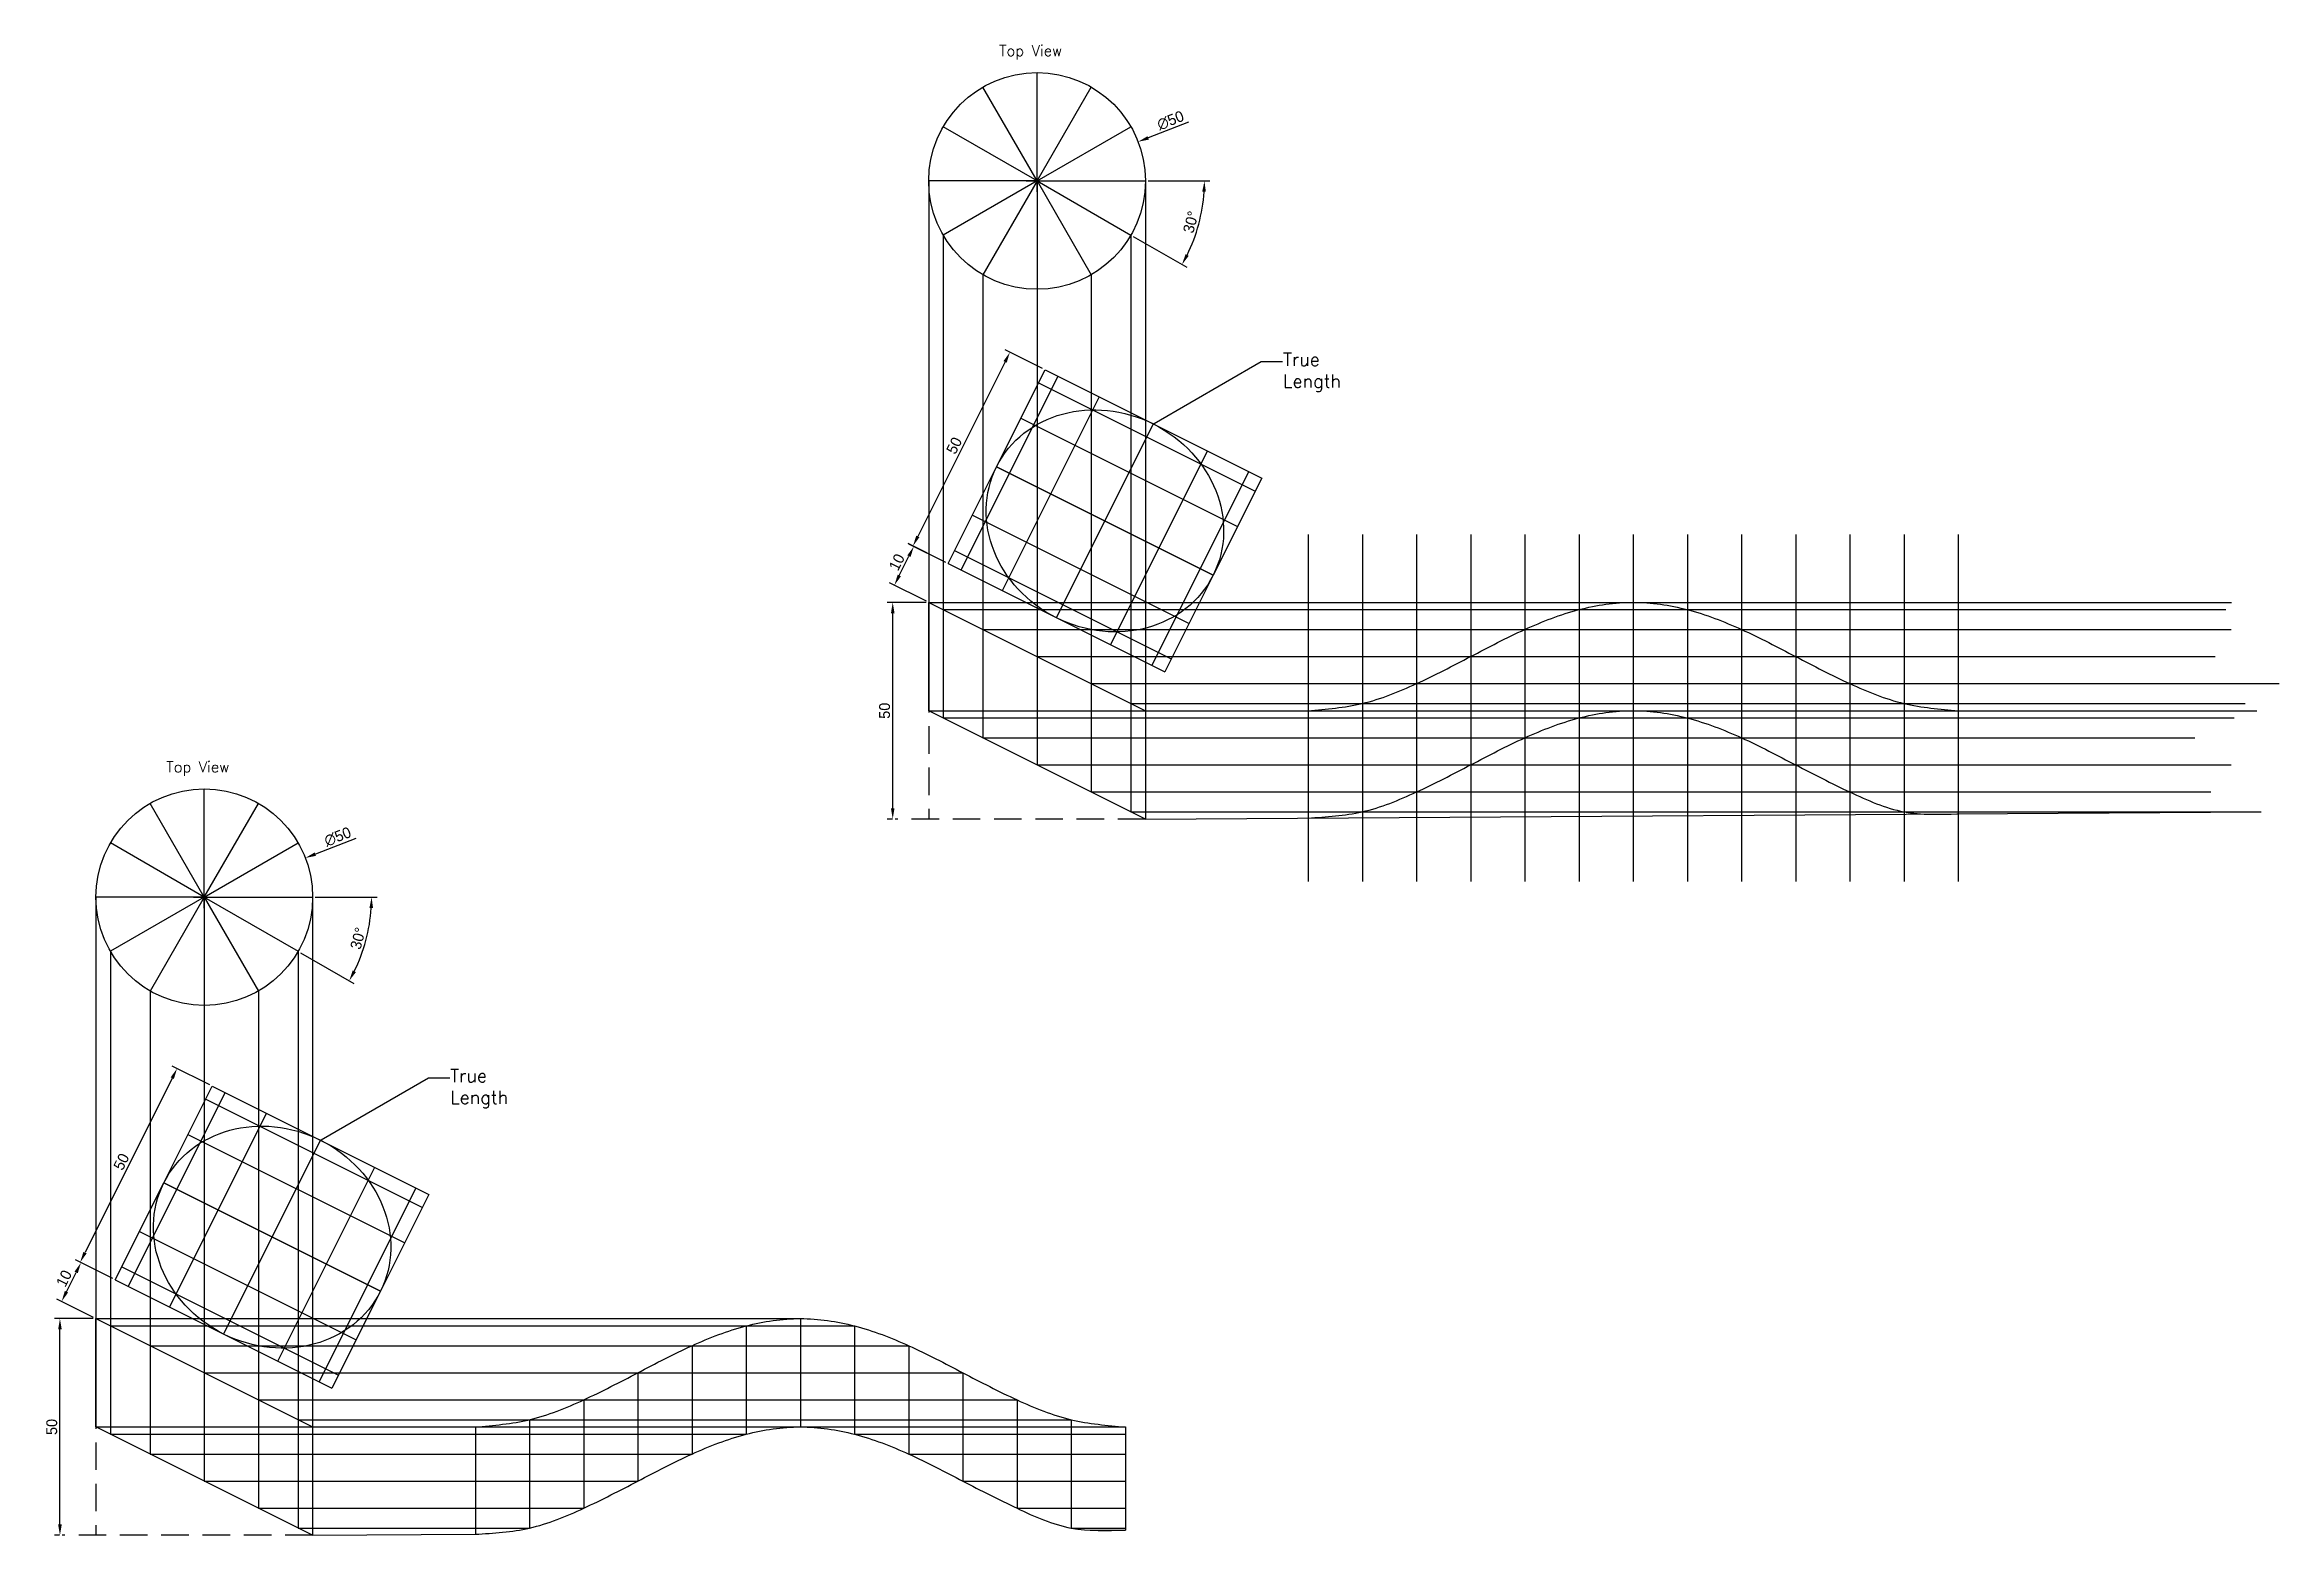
# Model space of a CAD drawing. Header units: millimetres. Extents: x 168 to 684, y 108 to 452.
import ezdxf
from ezdxf import colors
from ezdxf.entities.mleader import LeaderData, LeaderLine
from ezdxf.math import Vec2, Vec3

# ---------------------------------------------------------------- set-up
doc = ezdxf.new("R2010")
doc.units = ezdxf.units.MM
doc.linetypes.add('HIDDEN', pattern=[9.525, 6.35, -3.175])
doc.dimstyles.new('ISO-25', dxfattribs={"dimtxt": 2.5, "dimasz": 2.5, "dimexe": 1.25, "dimexo": 0.625, "dimtad": 1, "dimtxsty": 'Standard', "dimcen": 2.5, "dimadec": 0, "dimazin": 0, "dimtfac": 1, "dimtmove": 0, "dimatfit": 3, "dimfxl": 1, "dimarcsym": 0})

# ---------------------------------------------------------------- blocks, each defined once
blk = doc.blocks.new('*U11')
blk.add_line((-12.5, 0), (12.5, 0))
blk = doc.blocks.new('*U12')
at = {"color": 0, "linetype": 'ByBlock', "lineweight": -2, "transparency": 16777216}
for p, rotation in [((102.26, 245.94), 89.99999999999993), ((96.01, 244.26), 119.9999999999999), ((108.51, 244.26), 59.99999999999994), ((91.44, 239.69), 149.9999999999999), ((113.09, 239.69), 29.99999999999996), ((89.76, 233.44), 180), ((91.44, 227.19), 209.9999999999999), ((96.01, 222.61), 239.9999999999998), ((102.26, 220.94), 269.9999999999998), ((108.51, 222.61), 299.9999999999998), ((113.09, 227.19), 329.9999999999998)]:
    blk.add_blockref('*U11', p, dxfattribs=dict(at, rotation=rotation))
blk.add_blockref('*U11', (114.76, 233.44), dxfattribs=at)
blk = doc.blocks.new('*D16')
at = {"color": 0, "lineweight": -2, "transparency": 16777216}
for p, q in [((230.75, 255.06), (244.99, 255.06)), ((227.32, 242.25), (239.65, 235.13))]:
    blk.add_line(p, q, dxfattribs=at)
blk.add_arc((205.12, 255.06), 38.61, 333.7103, 356.2897, dxfattribs=at)
at = {"color": 0, "transparency": 16777216}
for points in [[(243.24, 252.58), (244.07, 252.55), (243.74, 255.06)], [(240.11, 237.76), (239.37, 238.16), (238.56, 235.76)]]:
    blk.add_solid(points, dxfattribs=at)
at = {"layer": 'Defpoints', "color": 0, "transparency": 16777216}
for p in [(205.12, 255.06), (205.12, 255.06), (230.12, 255.06), (226.77, 242.56), (241.41, 241.86)]:
    blk.add_point(p, dxfattribs=at)
at = {"color": 0, "transparency": 16777216, "insert": (240.61, 245.55), "char_height": 2.5, "attachment_point": 5, "rotation": 75}
blk.add_mtext('30°', dxfattribs=at)
blk = doc.blocks.new('*D17')
at = {"color": 0, "lineweight": -2, "transparency": 16777216}
for p, q in [((240.09, 268.62), (230.76, 265)), ((202.62, 255.06), (207.62, 255.06)), ((205.12, 252.56), (205.12, 257.56))]:
    blk.add_line(p, q, dxfattribs=at)
at = {"color": 0, "transparency": 16777216}
blk.add_solid([(230.61, 265.39), (230.91, 264.61), (228.43, 264.1)], dxfattribs=at)
at = {"layer": 'Defpoints', "color": 0, "transparency": 16777216}
for p in [(228.43, 264.1), (181.81, 246.03)]:
    blk.add_point(p, dxfattribs=at)
at = {"color": 0, "transparency": 16777216, "insert": (235.91, 269.01), "char_height": 2.5, "attachment_point": 5, "rotation": 21.1887}
blk.add_mtext('∅50', dxfattribs=at)
blk = doc.blocks.new('*D13')
at = {"color": 0, "lineweight": -2, "transparency": 16777216}
for p, q in [((197.73, 213.3), (177.61, 173.05)), ((206.4, 211.76), (197.73, 216.09)), ((184.04, 167.04), (175.37, 171.37))]:
    blk.add_line(p, q, dxfattribs=at)
at = {"color": 0, "transparency": 16777216}
for points in [[(197.36, 213.48), (198.1, 213.11), (198.85, 215.53)], [(177.23, 173.23), (177.98, 172.86), (176.49, 170.81)]]:
    blk.add_solid(points, dxfattribs=at)
at = {"layer": 'Defpoints', "color": 0, "transparency": 16777216}
for p in [(206.96, 211.48), (176.49, 170.81), (184.6, 166.76)]:
    blk.add_point(p, dxfattribs=at)
at = {"color": 0, "transparency": 16777216, "insert": (185.99, 194.01), "char_height": 2.5, "attachment_point": 5, "rotation": 63.4349}
blk.add_mtext('50', dxfattribs=at)
blk = doc.blocks.new('*D14')
at = {"color": 0, "lineweight": -2, "transparency": 16777216}
for p, q in [((184.04, 167.04), (175.56, 171.28)), ((173.32, 164.01), (175.56, 168.48)), ((179.56, 158.09), (171.08, 162.33))]:
    blk.add_line(p, q, dxfattribs=at)
at = {"color": 0, "transparency": 16777216}
for points in [[(175.18, 168.67), (175.93, 168.29), (176.67, 170.72)], [(172.95, 164.2), (173.69, 163.82), (172.2, 161.77)]]:
    blk.add_solid(points, dxfattribs=at)
at = {"layer": 'Defpoints', "color": 0, "transparency": 16777216}
for p in [(176.67, 170.72), (184.6, 166.76), (180.12, 157.81)]:
    blk.add_point(p, dxfattribs=at)
at = {"color": 0, "transparency": 16777216, "insert": (172.76, 167.08), "char_height": 2.5, "attachment_point": 5, "rotation": 63.4349}
blk.add_mtext('10', dxfattribs=at)
blk = doc.blocks.new('*D15')
at = {"color": 0, "lineweight": -2, "transparency": 16777216}
for p, q in [((179.5, 157.81), (170.56, 157.81)), ((171.81, 110.31), (171.81, 155.31)), ((171.73, 107.81), (170.56, 107.81))]:
    blk.add_line(p, q, dxfattribs=at)
at = {"color": 0, "transparency": 16777216}
for points in [[(171.4, 155.31), (172.23, 155.31), (171.81, 157.81)], [(171.4, 110.31), (172.23, 110.31), (171.81, 107.81)]]:
    blk.add_solid(points, dxfattribs=at)
at = {"layer": 'Defpoints', "color": 0, "transparency": 16777216}
for p in [(171.81, 157.81), (180.12, 157.81), (172.35, 107.81)]:
    blk.add_point(p, dxfattribs=at)
at = {"color": 0, "transparency": 16777216, "insert": (169.94, 132.81), "char_height": 2.5, "attachment_point": 5, "rotation": 90}
blk.add_mtext('50', dxfattribs=at)
blk = doc.blocks.new('*U29')
blk.add_line((-12.5, 0), (12.5, 0))
blk = doc.blocks.new('*U31')
at = {"color": 0, "linetype": 'ByBlock', "lineweight": -2, "transparency": 16777216}
for p, rotation in [((102.26, 245.94), 89.99999999999993), ((96.01, 244.26), 119.9999999999999), ((108.51, 244.26), 59.99999999999994), ((91.44, 239.69), 149.9999999999999), ((113.09, 239.69), 29.99999999999996), ((89.76, 233.44), 180), ((91.44, 227.19), 209.9999999999999), ((96.01, 222.61), 239.9999999999998), ((102.26, 220.94), 269.9999999999998), ((108.51, 222.61), 299.9999999999998), ((113.09, 227.19), 329.9999999999998)]:
    blk.add_blockref('*U29', p, dxfattribs=dict(at, rotation=rotation))
blk.add_blockref('*U29', (114.76, 233.44), dxfattribs=at)
blk = doc.blocks.new('*D34')
at = {"color": 0, "lineweight": -2, "transparency": 16777216}
for p, q in [((422.93, 420.33), (437.17, 420.33)), ((419.5, 407.52), (431.83, 400.4))]:
    blk.add_line(p, q, dxfattribs=at)
blk.add_arc((397.31, 420.33), 38.61, 333.7103, 356.2897, dxfattribs=at)
at = {"color": 0, "transparency": 16777216}
for points in [[(435.42, 417.85), (436.25, 417.82), (435.92, 420.33)], [(432.29, 403.04), (431.56, 403.43), (430.74, 401.03)]]:
    blk.add_solid(points, dxfattribs=at)
at = {"layer": 'Defpoints', "color": 0, "transparency": 16777216}
for p in [(397.31, 420.33), (397.31, 420.33), (422.31, 420.33), (418.96, 407.83), (433.59, 407.13)]:
    blk.add_point(p, dxfattribs=at)
at = {"color": 0, "transparency": 16777216, "insert": (432.79, 410.83), "char_height": 2.5, "attachment_point": 5, "rotation": 75}
blk.add_mtext('30°', dxfattribs=at)
blk = doc.blocks.new('*D35')
at = {"color": 0, "lineweight": -2, "transparency": 16777216}
for p, q in [((432.27, 433.89), (422.95, 430.27)), ((394.81, 420.33), (399.81, 420.33)), ((397.31, 417.83), (397.31, 422.83))]:
    blk.add_line(p, q, dxfattribs=at)
at = {"color": 0, "transparency": 16777216}
blk.add_solid([(422.8, 430.66), (423.1, 429.88), (420.62, 429.37)], dxfattribs=at)
at = {"layer": 'Defpoints', "color": 0, "transparency": 16777216}
for p in [(420.62, 429.37), (374, 411.3)]:
    blk.add_point(p, dxfattribs=at)
at = {"color": 0, "transparency": 16777216, "insert": (428.1, 434.28), "char_height": 2.5, "attachment_point": 5, "rotation": 21.1887}
blk.add_mtext('∅50', dxfattribs=at)
blk = doc.blocks.new('*D36')
at = {"color": 0, "lineweight": -2, "transparency": 16777216}
for p, q in [((389.91, 378.57), (369.79, 338.32)), ((398.58, 377.03), (389.91, 381.36)), ((376.22, 332.31), (367.55, 336.64))]:
    blk.add_line(p, q, dxfattribs=at)
at = {"color": 0, "transparency": 16777216}
for points in [[(389.54, 378.75), (390.29, 378.38), (391.03, 380.8)], [(369.42, 338.5), (370.16, 338.13), (368.67, 336.08)]]:
    blk.add_solid(points, dxfattribs=at)
at = {"layer": 'Defpoints', "color": 0, "transparency": 16777216}
for p in [(399.14, 376.75), (368.67, 336.08), (376.78, 332.03)]:
    blk.add_point(p, dxfattribs=at)
at = {"color": 0, "transparency": 16777216, "insert": (378.17, 359.28), "char_height": 2.5, "attachment_point": 5, "rotation": 63.4349}
blk.add_mtext('50', dxfattribs=at)
blk = doc.blocks.new('*D37')
at = {"color": 0, "lineweight": -2, "transparency": 16777216}
for p, q in [((376.22, 332.31), (367.74, 336.55)), ((365.5, 329.28), (367.74, 333.75)), ((371.75, 323.36), (363.27, 327.6))]:
    blk.add_line(p, q, dxfattribs=at)
at = {"color": 0, "transparency": 16777216}
for points in [[(367.37, 333.94), (368.11, 333.57), (368.86, 335.99)], [(365.13, 329.47), (365.88, 329.09), (364.38, 327.04)]]:
    blk.add_solid(points, dxfattribs=at)
at = {"layer": 'Defpoints', "color": 0, "transparency": 16777216}
for p in [(368.86, 335.99), (376.78, 332.03), (372.31, 323.08)]:
    blk.add_point(p, dxfattribs=at)
at = {"color": 0, "transparency": 16777216, "insert": (364.94, 332.36), "char_height": 2.5, "attachment_point": 5, "rotation": 63.4349}
blk.add_mtext('10', dxfattribs=at)
blk = doc.blocks.new('*D38')
at = {"color": 0, "lineweight": -2, "transparency": 16777216}
for p, q in [((371.68, 323.08), (362.74, 323.08)), ((363.99, 275.58), (363.99, 320.58)), ((363.91, 273.08), (362.74, 273.08))]:
    blk.add_line(p, q, dxfattribs=at)
at = {"color": 0, "transparency": 16777216}
for points in [[(363.58, 320.58), (364.41, 320.58), (363.99, 323.08)], [(363.58, 275.58), (364.41, 275.58), (363.99, 273.08)]]:
    blk.add_solid(points, dxfattribs=at)
at = {"layer": 'Defpoints', "color": 0, "transparency": 16777216}
for p in [(363.99, 323.08), (372.31, 323.08), (364.54, 273.08)]:
    blk.add_point(p, dxfattribs=at)
at = {"color": 0, "transparency": 16777216, "insert": (362.12, 298.08), "char_height": 2.5, "attachment_point": 5, "rotation": 90}
blk.add_mtext('50', dxfattribs=at)
blk = doc.blocks.new('*U32')
blk.add_line((40.9, 38.96), (40.9, -41.05))
blk = doc.blocks.new('*U33')
at = {"color": 0, "linetype": 'ByBlock', "lineweight": -2, "transparency": 16777216}
for p in [(418.96, 299.76), (431.46, 299.76), (443.96, 299.76), (456.46, 299.76), (468.96, 299.76), (481.46, 299.76), (493.96, 299.76), (506.46, 299.76), (518.96, 299.76), (531.46, 299.76), (543.96, 299.76), (556.46, 299.76), (568.96, 299.76)]:
    blk.add_blockref('*U32', p, dxfattribs=at)

msp = doc.modelspace()

# ---------------------------------------------------------------- linework, layer by layer
for p, q in [((372.305, 420.334), (372.305, 298.084)), ((422.305, 420.334), (422.305, 273.084)), ((375.655, 407.834), (375.655, 296.409)), ((418.956, 407.834), (418.956, 274.759)), ((384.805, 398.683), (384.805, 291.834)), ((409.805, 398.683), (409.805, 279.334)), ((397.305, 395.334), (397.305, 285.584)), ((399.138, 376.75), (449.138, 351.75)), ((397.64, 373.754), (447.64, 348.754)), ((411.638, 370.5), (389.277, 325.778)), ((393.548, 365.569), (443.548, 340.569)), ((414.277, 313.278), (436.638, 358)), ((387.958, 354.389), (437.958, 329.389)), ((437.958, 329.389), (387.958, 354.389)), ((382.368, 343.209), (432.368, 318.209)), ((376.777, 332.028), (426.777, 307.028)), ((378.275, 335.024), (428.275, 310.024)), ((372.305, 323.084), (672.908, 323.084)), ((375.655, 321.409), (671.607, 321.409)), ((384.805, 316.834), (672.843, 316.834)), ((397.305, 310.584), (669.136, 310.584)), ((409.805, 304.334), (683.964, 304.334)), ((418.956, 299.759), (676.056, 299.759)), ((372.305, 298.084), (678.774, 298.084)), ((375.655, 296.409), (673.584, 296.409)), ((422.305, 298.084), (675.067, 298.084)), ((384.805, 291.834), (664.44, 291.834)), ((397.305, 285.584), (672.843, 285.584)), ((409.805, 279.334), (668.147, 279.334)), ((418.956, 274.759), (679.763, 274.759)), ((422.305, 273.084), (679.763, 274.759)), ((180.124, 255.062), (180.124, 132.812)), ((230.124, 255.062), (230.124, 107.812)), ((183.473, 242.562), (183.473, 131.138)), ((226.774, 242.562), (226.774, 109.487)), ((192.624, 233.411), (192.624, 126.562)), ((217.624, 233.411), (217.624, 114.062)), ((205.124, 230.062), (205.124, 120.312)), ((206.956, 211.478), (256.956, 186.478)), ((205.458, 208.482), (255.458, 183.482)), ((219.456, 205.228), (197.096, 160.507)), ((201.366, 200.298), (251.366, 175.298)), ((222.096, 148.007), (244.456, 192.728)), ((195.776, 189.117), (245.776, 164.117)), ((245.776, 164.117), (195.776, 189.117)), ((190.186, 177.937), (240.186, 152.937)), ((184.596, 166.757), (234.596, 141.757)), ((186.094, 169.752), (236.094, 144.752)), ((180.124, 157.812), (342.674, 157.812)), ((183.473, 156.138), (355.174, 156.138)), ((330.174, 156.138), (330.174, 131.138)), ((342.674, 157.812), (342.674, 132.812)), ((355.174, 156.138), (355.174, 131.138)), ((192.624, 151.562), (367.674, 151.562)), ((317.674, 151.562), (317.674, 126.562)), ((367.674, 151.562), (367.674, 126.562)), ((205.124, 145.312), (380.174, 145.312)), ((305.174, 145.312), (305.174, 120.312)), ((380.174, 145.312), (380.174, 120.312)), ((217.624, 139.062), (392.674, 139.062)), ((226.774, 134.487), (405.174, 134.487)), ((280.174, 134.487), (280.174, 109.487)), ((292.674, 139.062), (292.674, 114.062)), ((392.674, 139.062), (392.674, 114.062)), ((405.174, 134.487), (405.174, 109.487)), ((180.124, 132.812), (417.674, 132.812)), ((183.473, 131.138), (330.174, 131.138)), ((230.124, 132.812), (417.674, 132.812)), ((267.674, 132.812), (267.674, 108.057)), ((355.174, 131.138), (417.674, 131.138)), ((417.674, 132.812), (417.674, 109.032)), ((192.624, 126.562), (317.674, 126.562)), ((367.674, 126.562), (417.674, 126.562)), ((205.124, 120.312), (305.174, 120.312)), ((380.174, 120.312), (417.674, 120.312)), ((217.624, 114.062), (292.674, 114.062)), ((392.674, 114.062), (417.674, 114.062)), ((226.774, 109.487), (280.174, 109.487)), ((405.174, 109.487), (417.674, 109.487)), ((409.578, 108.98), (417.674, 109.032)), ((230.124, 107.812), (267.674, 108.057))]:
    msp.add_line(p, q)
at = {"linetype": 'HIDDEN'}
for p, q in [((372.305, 323.084), (372.305, 273.084)), ((422.305, 273.084), (364.536, 273.084)), ((180.124, 157.812), (180.124, 107.812)), ((230.124, 107.812), (172.354, 107.812))]:
    msp.add_line(p, q, dxfattribs=at)
for points in [[(376.777, 332.028), (387.958, 354.389), (399.138, 376.75)], [(379.773, 330.53), (390.953, 352.891), (402.134, 375.252)], [(401.777, 319.528), (412.958, 341.889), (424.138, 364.25)], [(446.142, 353.248), (434.962, 330.887), (423.782, 308.526)], [(449.138, 351.75), (437.958, 329.389), (426.777, 307.028)], [(184.596, 166.757), (195.776, 189.117), (206.956, 211.478)], [(187.591, 165.259), (198.772, 187.619), (209.952, 209.98)], [(209.596, 154.257), (220.776, 176.617), (231.956, 198.978)], [(253.961, 187.976), (242.78, 165.615), (231.6, 143.254)], [(256.956, 186.478), (245.776, 164.117), (234.596, 141.757)]]:
    msp.add_lwpolyline(points)
for points in [[(422.305, 273.084), (372.305, 298.084), (372.305, 323.084), (422.305, 298.084)], [(230.124, 107.812), (180.124, 132.812), (180.124, 157.812), (230.124, 132.812)]]:
    msp.add_lwpolyline(points, close=True)
for centre in [(397.305, 420.334), (205.124, 255.062)]:
    msp.add_circle(centre, 25)
for centre in [(412.958, 341.889), (220.776, 176.617)]:
    msp.add_ellipse(centre, major_axis=(25, -12.5), ratio=0.8944272)
for points in [[(459.855, 298.084), (472.355, 299.759), (484.855, 304.334), (497.355, 310.584), (509.855, 316.834), (522.355, 321.409), (534.855, 323.084), (547.355, 321.409), (559.855, 316.834), (572.355, 310.584), (584.855, 304.334), (597.355, 299.759), (609.855, 298.084)], [(459.855, 273.328), (472.355, 274.759), (484.855, 279.334), (497.355, 285.584), (509.855, 291.834), (522.355, 296.409), (534.855, 298.084), (547.355, 296.409), (559.855, 291.834), (572.355, 285.584), (584.855, 279.334), (597.355, 274.759), (609.855, 274.304)], [(267.674, 132.812), (280.174, 134.487), (292.674, 139.062), (305.174, 145.312), (317.674, 151.562), (330.174, 156.138), (342.674, 157.812), (355.174, 156.138), (367.674, 151.562), (380.174, 145.312), (392.674, 139.062), (405.174, 134.487), (417.674, 132.812)], [(267.674, 108.057), (280.174, 109.487), (292.674, 114.062), (305.174, 120.312), (317.674, 126.562), (330.174, 131.138), (342.674, 132.812), (355.174, 131.138), (367.674, 126.562), (380.174, 120.312), (392.674, 114.062), (405.174, 109.487), (417.674, 109.032)]]:
    msp.add_spline(points, degree=3)

# ---------------------------------------------------------------- block references
for name, p in [('*U31', (295.043, 186.896)), ('*U33', (0, 0)), ('*U12', (102.861, 21.624))]:
    msp.add_blockref(name, p)

# ---------------------------------------------------------------- texts
at = {"char_height": 2.5, "attachment_point": 1}
for insert in [(388.536, 451.649), (196.354, 286.377)]:
    msp.add_mtext_dynamic_manual_height_columns('{\\Fromans|c0;Top View}', width=21.40554, gutter_width=12.5, heights=[0], dxfattribs=dict(at, insert=insert))

# ---------------------------------------------------------------- dimensions: what is measured, and where the dimension line sits
for p1, p2, picture, middle in [((373.995, 411.298), (420.615, 429.37), '*D35', (428.096, 434.28)), ((181.814, 246.026), (228.433, 264.098), '*D17', (235.914, 269.009))]:
    dim = msp.add_diameter_dim_2p(p1=p1, p2=p2, dimstyle='ISO-25', override={"dimtofl": 0})
    dim.commit()
    dim.dimension.update_dxf_attribs({"geometry": picture, "text_midpoint": middle})
for base, line1, line2, picture, middle in [((433.589, 407.127), ((397.305, 420.334), (418.956, 407.834)), ((397.305, 420.334), (422.305, 420.334)), '*D34', (432.791, 410.825)), ((241.408, 241.855), ((205.124, 255.062), (226.774, 242.562)), ((205.124, 255.062), (230.124, 255.062)), '*D16', (240.609, 245.553))]:
    dim = msp.add_angular_dim_2l(base=base, line1=line1, line2=line2, dimstyle='ISO-25')
    dim.commit()
    dim.dimension.update_dxf_attribs({"geometry": picture, "text_midpoint": middle})
for p1, p2, distance, picture, middle in [((399.138, 376.75), (376.777, 332.028), -9.064, '*D36', (378.174, 359.281)), ((372.305, 323.084), (376.777, 332.028), 8.856, '*D37', (364.944, 332.355)), ((206.956, 211.478), (184.596, 166.757), -9.064, '*D13', (185.992, 194.009)), ((180.124, 157.812), (184.596, 166.757), 8.856, '*D14', (172.762, 167.083))]:
    dim = msp.add_aligned_dim(p1=p1, p2=p2, distance=distance, dimstyle='ISO-25')
    dim.commit()
    dim.dimension.update_dxf_attribs({"geometry": picture, "text_midpoint": middle})
for base, p1, p2, picture, middle in [((363.993, 323.084), (364.536, 273.084), (372.305, 323.084), '*D38', (362.118, 298.084)), ((171.812, 157.812), (172.354, 107.812), (180.124, 157.812), '*D15', (169.937, 132.812))]:
    dim = msp.add_linear_dim(base=base, p1=p1, p2=p2, angle=90, dimstyle='ISO-25')
    dim.commit()
    dim.dimension.update_dxf_attribs({"geometry": picture, "text_midpoint": middle})

# ---------------------------------------------------------------- leaders
ml = msp.add_multileader_mtext('Standard')
ml.set_content('{\\Fromans|c0;True\\PLength}', color=256)
ml.set_leader_properties()
ml.build(insert=Vec2(0, 0))
ml.multileader.update_dxf_attribs({"text_right_attachment_type": 6, "dogleg_length": 0.36, "arrow_head_size": 0.18})
ctx = ml.context
ctx.base_point, ctx.char_height, ctx.arrow_head_size, ctx.landing_gap_size, ctx.plane_origin = Vec3(453.961, 378.63), 3, 0.18, 0.09, Vec3(424.138, 364.25)
ctx.right_attachment = 6
notes = []
notes.append((ctx, [(0, (1, 1, 0), (449.046, 378.63), (1, 0), 4.915, [(0, [(424.138, 364.25)], 0, [])])]))
ctx.mtext.insert, ctx.mtext.flow_direction = Vec3(454.051, 380.63), 5
ml = msp.add_multileader_mtext('Standard')
ml.set_content('{\\Fromans|c0;True\\PLength}', color=256)
ml.set_leader_properties()
ml.build(insert=Vec2(0, 0))
ml.multileader.update_dxf_attribs({"text_right_attachment_type": 6, "dogleg_length": 0.36, "arrow_head_size": 0.18})
ctx = ml.context
ctx.base_point, ctx.char_height, ctx.arrow_head_size, ctx.landing_gap_size, ctx.plane_origin = Vec3(261.779, 213.358), 3, 0.18, 0.09, Vec3(231.956, 198.978)
ctx.right_attachment = 6
notes.append((ctx, [(0, (1, 1, 0), (256.864, 213.358), (1, 0), 4.915, [(0, [(231.956, 198.978)], 0, [])])]))
ctx.mtext.insert, ctx.mtext.flow_direction = Vec3(261.869, 215.358), 5
for ctx, leaders in notes:
    for number, flags, end, landing, length, lines in leaders:
        leader = LeaderData()
        leader.index, (leader.has_last_leader_line, leader.has_dogleg_vector, leader.attachment_direction) = number, flags
        leader.last_leader_point, leader.dogleg_vector, leader.dogleg_length = Vec3(end), Vec3(landing), length
        for number, points, colour, breaks in lines:
            line = LeaderLine()
            line.index, line.vertices, line.color, line.breaks = number, Vec3.list(points), colors.encode_raw_color(colour), breaks
            leader.lines.append(line)
        ctx.leaders.append(leader)

doc.saveas('drawing.dxf')
